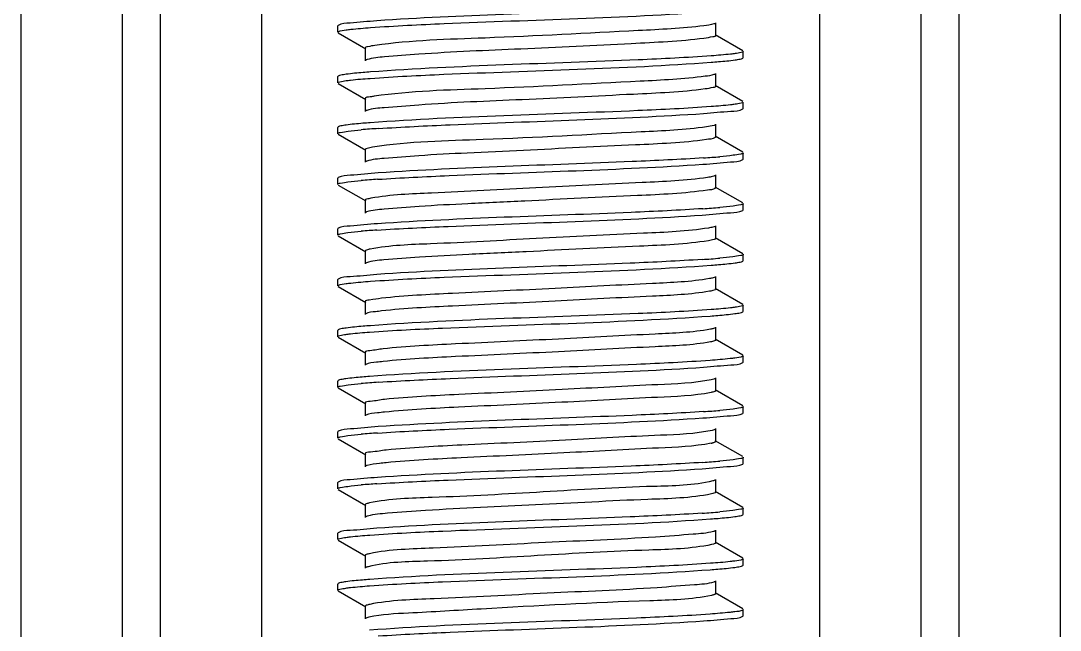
# Model space of a CAD drawing. Extents: x 27938 to 1507990, y 110129 to 923079.
# Drawn here: x 640617.7 to 641105.9, y 379461.9 to 379747.9 of the extents above; entities that cross this region are included whole.
import ezdxf

# ---------------------------------------------------------------- set-up
doc = ezdxf.new("R2010")
doc.units = 0
doc.header["$LTSCALE"] = 1000
doc.header["$MEASUREMENT"] = 0

msp = doc.modelspace()

# ---------------------------------------------------------------- linework, layer by layer
at = {"linetype": 'Continuous'}
for p, q in [((640617.7, 383675.04), (640617.7, 378934.02)), ((640665.32, 383675.04), (640665.32, 378934.02)), ((640683.18, 383675.04), (640683.18, 378934.02)), ((640730.81, 383675.04), (640730.81, 378934.02)), ((640992.75, 383675.04), (640992.75, 378934.02)), ((641040.37, 383675.04), (641040.37, 378934.02)), ((641058.23, 383675.04), (641058.23, 378934.02)), ((641105.86, 383675.04), (641105.86, 378934.02)), ((640944.14, 379741.03), (640944.14, 379746.98)), ((640766.75, 379745.76), (640766.53, 379745.49)), ((640766.53, 379742.52), (640766.53, 379745.49)), ((640766.53, 379742.52), (640766.53, 379745.49)), ((640766.75, 379742.26), (640779.68, 379734.78)), ((640956.8, 379733.85), (640943.88, 379741.33)), ((640779.42, 379735.08), (640779.42, 379729.12)), ((640957.03, 379730.61), (640957.03, 379733.59)), ((640957.03, 379730.61), (640957.03, 379733.59)), ((640956.8, 379730.35), (640957.03, 379730.61)), ((640944.14, 379717.22), (640944.14, 379723.17)), ((640766.75, 379721.94), (640766.53, 379721.68)), ((640766.53, 379718.71), (640766.53, 379721.68)), ((640766.53, 379718.71), (640766.53, 379721.68)), ((640766.75, 379718.44), (640779.68, 379710.96)), ((640956.8, 379710.04), (640943.88, 379717.52)), ((640779.42, 379711.26), (640779.42, 379705.31)), ((640957.03, 379706.8), (640957.03, 379709.78)), ((640957.03, 379706.8), (640957.03, 379709.78)), ((640956.8, 379706.54), (640957.03, 379706.8)), ((640766.75, 379698.13), (640766.53, 379697.87)), ((640766.53, 379694.89), (640766.53, 379697.87)), ((640766.53, 379694.89), (640766.53, 379697.87)), ((640944.14, 379693.4), (640944.14, 379699.36)), ((640766.75, 379694.63), (640779.68, 379687.15)), ((640956.8, 379686.22), (640943.88, 379693.71)), ((640779.42, 379687.45), (640779.42, 379681.5)), ((640956.8, 379682.73), (640957.03, 379682.99)), ((640957.03, 379682.99), (640957.03, 379685.96)), ((640957.03, 379682.99), (640957.03, 379685.96)), ((640766.75, 379674.32), (640766.53, 379674.06)), ((640766.53, 379671.08), (640766.53, 379674.06)), ((640766.53, 379671.08), (640766.53, 379674.06)), ((640944.14, 379669.59), (640944.14, 379675.54)), ((640766.75, 379670.82), (640779.68, 379663.34)), ((640956.8, 379662.41), (640943.88, 379669.89)), ((640779.42, 379663.64), (640779.42, 379657.68)), ((640956.8, 379658.91), (640957.03, 379659.17)), ((640957.03, 379659.17), (640957.03, 379662.15)), ((640957.03, 379659.17), (640957.03, 379662.15)), ((640780.13, 379658.18), (640779.68, 379657.99)), ((640766.75, 379650.5), (640766.53, 379650.24)), ((640766.53, 379647.27), (640766.53, 379650.24)), ((640766.53, 379647.27), (640766.53, 379650.24)), ((640944.14, 379645.78), (640944.14, 379651.73)), ((640766.75, 379647.01), (640779.68, 379639.52)), ((640956.8, 379638.6), (640943.88, 379646.08)), ((640779.42, 379639.83), (640779.42, 379633.87)), ((640780.09, 379634.36), (640779.68, 379634.17)), ((640956.8, 379635.1), (640957.03, 379635.36)), ((640957.03, 379635.36), (640957.03, 379638.34)), ((640957.03, 379635.36), (640957.03, 379638.34)), ((640766.75, 379626.69), (640766.53, 379626.43)), ((640766.53, 379623.45), (640766.53, 379626.43)), ((640766.53, 379623.45), (640766.53, 379626.43)), ((640944.14, 379621.97), (640944.14, 379627.92)), ((640766.75, 379623.19), (640779.68, 379615.71)), ((640956.8, 379614.79), (640943.88, 379622.27)), ((640779.42, 379616.01), (640779.42, 379610.06)), ((640956.8, 379611.29), (640957.03, 379611.55)), ((640957.03, 379611.55), (640957.03, 379614.52)), ((640957.03, 379611.55), (640957.03, 379614.52)), ((640766.75, 379602.88), (640766.53, 379602.62)), ((640766.53, 379599.64), (640766.53, 379602.62)), ((640766.53, 379599.64), (640766.53, 379602.62)), ((640944.14, 379598.15), (640944.14, 379604.11)), ((640766.75, 379599.38), (640779.68, 379591.9)), ((640956.8, 379590.97), (640943.88, 379598.45)), ((640779.42, 379592.2), (640779.42, 379586.25)), ((640957.03, 379587.73), (640957.03, 379590.71)), ((640957.03, 379587.73), (640957.03, 379590.71)), ((640956.8, 379587.47), (640957.03, 379587.73)), ((640766.75, 379579.07), (640766.53, 379578.81)), ((640766.53, 379575.83), (640766.53, 379578.81)), ((640766.53, 379575.83), (640766.53, 379578.81)), ((640766.75, 379575.57), (640779.68, 379568.09)), ((640944.14, 379574.34), (640944.14, 379580.29)), ((640956.8, 379567.16), (640943.88, 379574.64)), ((640779.42, 379568.39), (640779.42, 379562.43)), ((640957.03, 379563.92), (640957.03, 379566.9)), ((640957.03, 379563.92), (640957.03, 379566.9)), ((640956.8, 379563.66), (640957.03, 379563.92)), ((640944.14, 379550.53), (640944.14, 379556.48)), ((640766.75, 379555.25), (640766.53, 379554.99)), ((640766.53, 379552.02), (640766.53, 379554.99)), ((640766.53, 379552.02), (640766.53, 379554.99)), ((640766.75, 379551.75), (640779.68, 379544.27)), ((640956.8, 379543.35), (640943.88, 379550.83)), ((640779.42, 379544.57), (640779.42, 379538.62)), ((640957.03, 379540.11), (640957.03, 379543.09)), ((640957.03, 379540.11), (640957.03, 379543.09)), ((640956.8, 379539.85), (640957.03, 379540.11)), ((640944.14, 379526.71), (640944.14, 379532.67)), ((640766.75, 379531.44), (640766.53, 379531.18)), ((640766.53, 379528.2), (640766.53, 379531.18)), ((640766.53, 379528.2), (640766.53, 379531.18)), ((640766.75, 379527.94), (640779.68, 379520.46)), ((640956.8, 379519.53), (640943.88, 379527.02)), ((640942.67, 379526), (640942.07, 379525.86)), ((640779.42, 379520.76), (640779.42, 379514.81)), ((640957.03, 379516.3), (640957.03, 379519.27)), ((640957.03, 379516.3), (640957.03, 379519.27)), ((640956.8, 379516.04), (640957.03, 379516.3)), ((640766.75, 379507.63), (640766.53, 379507.37)), ((640766.53, 379504.39), (640766.53, 379507.37)), ((640766.53, 379504.39), (640766.53, 379507.37)), ((640944.14, 379502.9), (640944.14, 379508.85)), ((640766.75, 379504.13), (640779.68, 379496.65)), ((640956.8, 379495.72), (640943.88, 379503.2)), ((640942.97, 379502.26), (640942.12, 379502.06)), ((640779.42, 379496.95), (640779.42, 379491)), ((640957.03, 379492.48), (640957.03, 379495.46)), ((640957.03, 379492.48), (640957.03, 379495.46)), ((640956.8, 379492.22), (640957.03, 379492.48)), ((640766.75, 379483.81), (640766.53, 379483.55)), ((640766.53, 379480.58), (640766.53, 379483.55)), ((640766.53, 379480.58), (640766.53, 379483.55)), ((640944.14, 379479.09), (640944.14, 379485.04)), ((640766.75, 379480.32), (640779.68, 379472.83)), ((640956.8, 379471.91), (640943.88, 379479.39)), ((640779.42, 379473.14), (640779.42, 379467.18)), ((640956.8, 379468.41), (640957.03, 379468.67)), ((640957.03, 379468.67), (640957.03, 379471.65)), ((640957.03, 379468.67), (640957.03, 379471.65))]:
    msp.add_line(p, q, dxfattribs=at)
for centre, radius, start, end in [((640813.3, 379270.61), 427.62, 93.719, 94.7992), ((640910.78, 380103.65), 421, 273.7601, 274.8008), ((640812.89, 379252.02), 422.38, 93.7519, 94.8), ((640910.37, 380084.99), 426.18, 273.7273, 274.8001), ((640812.46, 379233.63), 416.95, 93.7864, 94.801), ((640909.98, 380066.06), 431.07, 273.6966, 274.7995), ((640813.32, 379151.38), 427.78, 93.7179, 94.7992), ((640910.79, 379984.41), 420.83, 273.7612, 274.8008), ((640812.9, 379132.78), 422.56, 93.7508, 94.8), ((640938.04, 379569.18), 19.92, 281.4492, 282.4619), ((640910.38, 379965.76), 426.01, 273.7284, 274.8001), ((640812.48, 379114.38), 417.13, 93.7852, 94.8009), ((640909.99, 379946.84), 430.91, 273.6976, 274.7995)]:
    msp.add_arc(centre, radius, start, end, dxfattribs=at)
for points, knots in [([(640781.97, 379744.71), (640793.48, 379745.55), (640846.82, 379748.14), (640900.24, 379749.19), (640941.98, 379752.26)], [0, 0, 0, 0, 0.216168, 1, 1, 1, 1]), ([(640937.76, 379754.95), (640926.48, 379754.2), (640875.53, 379751.77), (640824.52, 379750.56), (640784.92, 379747.89)], [0, 0, 0, 0, 0.221727, 1, 1, 1, 1]), ([(640784.92, 379747.89), (640780.71, 379747.61), (640774.82, 379746.79), (640768.39, 379746.7), (640766.76, 379745.76)], [0, 0, 0, 0, 0.690699, 1, 1, 1, 1]), ([(640943.88, 379746.68), (640943.66, 379746.56), (640941.92, 379745.98), (640940.11, 379745.78), (640938.56, 379745.58)], [0, 0, 0, 0, 0.137062, 1, 1, 1, 1]), ([(640766.53, 379742.52), (640766.53, 379742.64), (640767.94, 379743.53), (640769.23, 379743.44), (640770.49, 379743.61)], [0, 0, 0, 0, 0.088884, 1, 1, 1, 1]), ([(640770.49, 379743.61), (640771.22, 379743.72), (640775.03, 379744.18), (640778.87, 379744.48), (640781.97, 379744.71)], [0, 0, 0, 0, 0.191575, 1, 1, 1, 1]), ([(640938.56, 379745.58), (640928.33, 379744.28), (640893.99, 379742.65), (640842.54, 379739.74), (640801.13, 379738.74), (640784.01, 379736.35)], [0, 0, 0, 0, 0.199783, 0.665188, 1, 1, 1, 1]), ([(640938.56, 379739.63), (640927.25, 379738.19), (640898.52, 379736.91), (640853.89, 379734.6), (640815.14, 379733.12), (640791.16, 379731.1), (640782.95, 379730.51), (640780.3, 379729.68)], [0, 0, 0, 0, 0.215732, 0.542961, 0.846149, 0.947566, 1, 1, 1, 1]), ([(640944.14, 379741.03), (640944.14, 379740.5), (640941.35, 379740.19), (640939.96, 379739.8), (640938.56, 379739.63)], [0, 0, 0, 0, 0.271371, 1, 1, 1, 1]), ([(640784.01, 379736.35), (640782.86, 379736.19), (640781.68, 379735.88), (640779.42, 379735.52), (640779.42, 379735.08)], [0, 0, 0, 0, 0.725335, 1, 1, 1, 1]), ([(640953.19, 379732.51), (640952.48, 379732.41), (640948.75, 379731.95), (640945.01, 379731.65), (640941.98, 379731.43)], [0, 0, 0, 0, 0.191301, 1, 1, 1, 1]), ([(640957.03, 379733.59), (640957.03, 379733.22), (640955.15, 379732.9), (640954.16, 379732.65), (640953.19, 379732.51)], [0, 0, 0, 0, 0.27461, 1, 1, 1, 1]), ([(640780.3, 379729.68), (640780.18, 379729.64), (640779.97, 379729.57), (640779.76, 379729.47), (640779.68, 379729.42)], [0, 0, 0, 0, 0.562806, 1, 1, 1, 1]), ([(640781.81, 379720.88), (640793.3, 379721.72), (640846.68, 379724.32), (640900.13, 379725.37), (640941.92, 379728.45)], [0, 0, 0, 0, 0.215679, 1, 1, 1, 1]), ([(640941.98, 379731.43), (640930.54, 379730.59), (640877.21, 379727.98), (640823.79, 379726.92), (640781.97, 379723.87)], [0, 0, 0, 0, 0.214685, 1, 1, 1, 1]), ([(640941.92, 379728.45), (640943.08, 379728.53), (640946.83, 379728.83), (640950.59, 379729.16), (640953.18, 379729.53)], [0, 0, 0, 0, 0.307511, 1, 1, 1, 1]), ([(640953.18, 379729.53), (640953.97, 379729.64), (640955.18, 379729.85), (640956.42, 379730.13), (640956.8, 379730.35)], [0, 0, 0, 0, 0.642979, 1, 1, 1, 1]), ([(640770.49, 379722.78), (640769.67, 379722.66), (640768.42, 379722.45), (640767.15, 379722.17), (640766.75, 379721.94)], [0, 0, 0, 0, 0.644106, 1, 1, 1, 1]), ([(640781.97, 379723.87), (640780.79, 379723.78), (640776.96, 379723.49), (640773.12, 379723.15), (640770.49, 379722.78)], [0, 0, 0, 0, 0.307212, 1, 1, 1, 1]), ([(640943.88, 379722.87), (640943.68, 379722.76), (640942.14, 379722.22), (640940.52, 379722.03), (640939.14, 379721.84)], [0, 0, 0, 0, 0.140352, 1, 1, 1, 1]), ([(640766.53, 379718.71), (640766.53, 379719.08), (640768.45, 379719.4), (640769.46, 379719.66), (640770.44, 379719.8)], [0, 0, 0, 0, 0.274258, 1, 1, 1, 1]), ([(640770.44, 379719.8), (640771.16, 379719.9), (640774.94, 379720.36), (640778.74, 379720.66), (640781.81, 379720.88)], [0, 0, 0, 0, 0.191496, 1, 1, 1, 1]), ([(640939.14, 379721.84), (640929, 379720.48), (640894.45, 379718.9), (640842.72, 379715.88), (640800.91, 379714.98), (640783.7, 379712.49)], [0, 0, 0, 0, 0.197098, 0.665048, 1, 1, 1, 1]), ([(640944.14, 379717.22), (640944.14, 379716.74), (640941.67, 379716.4), (640940.4, 379716.06), (640939.14, 379715.89)], [0, 0, 0, 0, 0.273189, 1, 1, 1, 1]), ([(640783.7, 379712.49), (640783.07, 379712.4), (640781.87, 379712.06), (640779.42, 379712.13), (640779.42, 379711.26)], [0, 0, 0, 0, 0.421551, 1, 1, 1, 1]), ([(640939.14, 379715.89), (640927.96, 379714.39), (640899.23, 379713.16), (640854.43, 379710.79), (640815.31, 379709.34), (640791.12, 379707.27), (640782.86, 379706.7), (640780.24, 379705.84)], [0, 0, 0, 0, 0.212511, 0.540713, 0.846077, 0.947938, 1, 1, 1, 1]), ([(640941.92, 379707.61), (640930.46, 379706.77), (640877.09, 379704.16), (640823.64, 379703.11), (640781.81, 379700.05)], [0, 0, 0, 0, 0.215024, 1, 1, 1, 1]), ([(640953.18, 379708.69), (640952.46, 379708.59), (640948.72, 379708.13), (640944.96, 379707.84), (640941.92, 379707.61)], [0, 0, 0, 0, 0.191312, 1, 1, 1, 1]), ([(640957.03, 379709.78), (640957.03, 379709.41), (640955.14, 379709.09), (640954.14, 379708.83), (640953.18, 379708.69)], [0, 0, 0, 0, 0.274539, 1, 1, 1, 1]), ([(640780.24, 379705.84), (640780.13, 379705.81), (640779.94, 379705.74), (640779.76, 379705.66), (640779.68, 379705.61)], [0, 0, 0, 0, 0.558561, 1, 1, 1, 1]), ([(640785.57, 379697.33), (640796.81, 379698.08), (640847.75, 379700.52), (640898.75, 379701.73), (640938.38, 379704.39)], [0, 0, 0, 0, 0.220951, 1, 1, 1, 1]), ([(640938.38, 379704.39), (640942.65, 379704.67), (640948.62, 379705.5), (640955.14, 379705.59), (640956.8, 379706.54)], [0, 0, 0, 0, 0.690937, 1, 1, 1, 1]), ([(640770.44, 379698.96), (640769.64, 379698.85), (640768.4, 379698.63), (640767.14, 379698.35), (640766.75, 379698.13)], [0, 0, 0, 0, 0.643624, 1, 1, 1, 1]), ([(640781.81, 379700.05), (640780.64, 379699.96), (640776.85, 379699.66), (640773.05, 379699.33), (640770.44, 379698.96)], [0, 0, 0, 0, 0.307309, 1, 1, 1, 1]), ([(640939.7, 379698.11), (640929.55, 379696.67), (640894.51, 379695.15), (640842.37, 379691.92), (640800.08, 379691.29), (640782.95, 379688.56)], [0, 0, 0, 0, 0.195714, 0.66858, 1, 1, 1, 1]), ([(640943.88, 379699.06), (640943.7, 379698.95), (640942.34, 379698.46), (640940.91, 379698.28), (640939.7, 379698.11)], [0, 0, 0, 0, 0.143993, 1, 1, 1, 1]), ([(640766.53, 379694.89), (640766.53, 379695.35), (640768.96, 379695.62), (640770.18, 379695.96), (640771.4, 379696.11)], [0, 0, 0, 0, 0.27062, 1, 1, 1, 1]), ([(640944.14, 379693.4), (640944.14, 379693.26), (640942.57, 379692.26), (640941.1, 379692.35), (640939.7, 379692.15)], [0, 0, 0, 0, 0.089964, 1, 1, 1, 1]), ([(640782.95, 379688.56), (640782.06, 379688.42), (640781.11, 379688.19), (640779.42, 379687.8), (640779.42, 379687.45)], [0, 0, 0, 0, 0.720116, 1, 1, 1, 1]), ([(640939.7, 379692.15), (640928.66, 379690.59), (640899.94, 379689.39), (640862.49, 379687.48), (640828.61, 379685.88), (640806.74, 379684.82), (640791.11, 379683.43), (640782.79, 379682.9), (640780.18, 379682.01)], [0, 0, 0, 0, 0.209152, 0.538245, 0.703966, 0.845837, 0.948213, 1, 1, 1, 1]), ([(640938.38, 379683.55), (640927.21, 379682.8), (640876.27, 379680.36), (640825.27, 379679.13), (640785.57, 379676.49)], [0, 0, 0, 0, 0.219663, 1, 1, 1, 1]), ([(640957.03, 379685.96), (640957.03, 379685.51), (640954.65, 379685.24), (640953.45, 379684.91), (640952.25, 379684.76)], [0, 0, 0, 0, 0.270908, 1, 1, 1, 1]), ([(640780.18, 379682.01), (640780.08, 379681.98), (640779.91, 379681.92), (640779.75, 379681.84), (640779.68, 379681.8)], [0, 0, 0, 0, 0.554726, 1, 1, 1, 1]), ([(640785.25, 379673.5), (640796.44, 379674.24), (640847.38, 379676.69), (640898.38, 379677.92), (640938.07, 379680.55)], [0, 0, 0, 0, 0.219921, 1, 1, 1, 1]), ([(640938.07, 379680.55), (640942.41, 379680.84), (640948.49, 379681.68), (640955.12, 379681.76), (640956.8, 379682.73)], [0, 0, 0, 0, 0.691235, 1, 1, 1, 1]), ([(640785.57, 379676.49), (640781.21, 379676.21), (640775.11, 379675.36), (640768.45, 379675.29), (640766.76, 379674.32)], [0, 0, 0, 0, 0.691322, 1, 1, 1, 1]), ([(640940.22, 379674.37), (640930.05, 379672.84), (640903.09, 379671.69), (640859.9, 379669.55), (640817.5, 379667.22), (640791.52, 379666.31), (640782.14, 379664.61)], [0, 0, 0, 0, 0.194809, 0.509786, 0.819314, 1, 1, 1, 1]), ([(640943.88, 379675.24), (640943.48, 379675.02), (640942.24, 379674.71), (640941.01, 379674.49), (640940.22, 379674.37)], [0, 0, 0, 0, 0.362559, 1, 1, 1, 1]), ([(640766.53, 379671.08), (640766.53, 379671.53), (640768.93, 379671.8), (640770.13, 379672.14), (640771.33, 379672.29)], [0, 0, 0, 0, 0.270822, 1, 1, 1, 1]), ([(640940.22, 379668.42), (640929.34, 379666.78), (640900.64, 379665.65), (640863.14, 379663.7), (640828.97, 379662.08), (640806.87, 379661.03), (640791.12, 379659.61), (640782.73, 379659.1), (640780.13, 379658.18)], [0, 0, 0, 0, 0.205664, 0.535582, 0.702489, 0.845448, 0.948405, 1, 1, 1, 1]), ([(640944.14, 379669.59), (640944.14, 379669.46), (640942.8, 379668.52), (640941.46, 379668.6), (640940.22, 379668.42)], [0, 0, 0, 0, 0.092494, 1, 1, 1, 1]), ([(640782.14, 379664.61), (640781.45, 379664.49), (640780.68, 379664.31), (640779.42, 379663.92), (640779.42, 379663.64)], [0, 0, 0, 0, 0.713836, 1, 1, 1, 1]), ([(640938.07, 379659.72), (640926.84, 379658.97), (640875.9, 379656.53), (640824.9, 379655.31), (640785.25, 379652.66)], [0, 0, 0, 0, 0.220688, 1, 1, 1, 1]), ([(640937.77, 379656.72), (640942.18, 379657.01), (640948.35, 379657.87), (640955.09, 379657.93), (640956.8, 379658.91)], [0, 0, 0, 0, 0.691515, 1, 1, 1, 1]), ([(640957.03, 379662.15), (640957.03, 379661.7), (640954.61, 379661.42), (640953.4, 379661.09), (640952.19, 379660.94)], [0, 0, 0, 0, 0.270705, 1, 1, 1, 1]), ([(640784.93, 379649.66), (640796.07, 379650.41), (640847.01, 379652.86), (640898.02, 379654.1), (640937.77, 379656.72)], [0, 0, 0, 0, 0.218885, 1, 1, 1, 1]), ([(640785.25, 379652.66), (640780.97, 379652.37), (640774.97, 379651.54), (640768.42, 379651.46), (640766.76, 379650.5)], [0, 0, 0, 0, 0.691024, 1, 1, 1, 1]), ([(640940.71, 379650.63), (640930.63, 379649.01), (640903.54, 379647.94), (640860.03, 379645.75), (640817.29, 379643.34), (640791.12, 379642.54), (640781.8, 379640.74)], [0, 0, 0, 0, 0.192287, 0.509303, 0.821123, 1, 1, 1, 1]), ([(640943.88, 379651.43), (640943.53, 379651.23), (640942.45, 379650.95), (640941.39, 379650.74), (640940.71, 379650.63)], [0, 0, 0, 0, 0.368275, 1, 1, 1, 1]), ([(640766.53, 379647.27), (640766.53, 379647.71), (640768.89, 379647.99), (640770.07, 379648.31), (640771.26, 379648.47)], [0, 0, 0, 0, 0.271063, 1, 1, 1, 1]), ([(640940.71, 379644.68), (640930, 379642.96), (640901.34, 379641.92), (640863.81, 379639.91), (640829.36, 379638.29), (640807.02, 379637.23), (640791.14, 379635.78), (640782.68, 379635.29), (640780.09, 379634.36)], [0, 0, 0, 0, 0.202057, 0.532738, 0.700843, 0.844928, 0.948524, 1, 1, 1, 1]), ([(640944.14, 379645.78), (640944.14, 379645.44), (640942.5, 379645.04), (640941.57, 379644.82), (640940.71, 379644.68)], [0, 0, 0, 0, 0.280678, 1, 1, 1, 1]), ([(640781.8, 379640.74), (640781.2, 379640.62), (640780.51, 379640.47), (640779.42, 379640.08), (640779.42, 379639.83)], [0, 0, 0, 0, 0.710342, 1, 1, 1, 1]), ([(640937.77, 379635.88), (640926.49, 379635.14), (640875.54, 379632.7), (640824.53, 379631.49), (640784.93, 379628.83)], [0, 0, 0, 0, 0.221694, 1, 1, 1, 1]), ([(640941.98, 379633.2), (640943.13, 379633.29), (640946.87, 379633.58), (640950.62, 379633.92), (640953.19, 379634.28)], [0, 0, 0, 0, 0.307529, 1, 1, 1, 1]), ([(640957.03, 379638.34), (640957.03, 379637.88), (640954.58, 379637.61), (640953.36, 379637.27), (640952.14, 379637.12)], [0, 0, 0, 0, 0.270538, 1, 1, 1, 1]), ([(640953.19, 379634.28), (640953.98, 379634.39), (640955.19, 379634.6), (640956.42, 379634.88), (640956.8, 379635.1)], [0, 0, 0, 0, 0.642817, 1, 1, 1, 1]), ([(640781.97, 379625.64), (640793.49, 379626.48), (640846.82, 379629.08), (640900.24, 379630.12), (640941.98, 379633.2)], [0, 0, 0, 0, 0.216188, 1, 1, 1, 1]), ([(640766.53, 379623.45), (640766.53, 379623.58), (640767.94, 379624.47), (640769.23, 379624.38), (640770.49, 379624.55)], [0, 0, 0, 0, 0.088875, 1, 1, 1, 1]), ([(640784.93, 379628.83), (640780.72, 379628.54), (640774.82, 379627.73), (640768.39, 379627.63), (640766.76, 379626.69)], [0, 0, 0, 0, 0.69071, 1, 1, 1, 1]), ([(640770.49, 379624.55), (640771.22, 379624.65), (640775.04, 379625.12), (640778.87, 379625.42), (640781.97, 379625.64)], [0, 0, 0, 0, 0.191576, 1, 1, 1, 1]), ([(640941.16, 379626.9), (640932.32, 379625.37), (640908.02, 379624.38), (640867.83, 379622.16), (640825.4, 379620.25), (640798.2, 379618.87), (640787.13, 379617.67)], [0, 0, 0, 0, 0.174435, 0.471025, 0.783552, 1, 1, 1, 1]), ([(640943.88, 379627.62), (640943.57, 379627.44), (640942.66, 379627.18), (640941.74, 379627), (640941.16, 379626.9)], [0, 0, 0, 0, 0.374646, 1, 1, 1, 1]), ([(640941.16, 379620.94), (640932.32, 379619.42), (640908.02, 379618.43), (640867.83, 379616.21), (640825.4, 379614.3), (640798.2, 379612.92), (640787.13, 379611.71)], [0, 0, 0, 0, 0.174435, 0.471025, 0.783552, 1, 1, 1, 1]), ([(640944.14, 379621.97), (640944.14, 379621.66), (640942.74, 379621.27), (640941.91, 379621.07), (640941.16, 379620.94)], [0, 0, 0, 0, 0.284151, 1, 1, 1, 1]), ([(640787.13, 379617.67), (640785.2, 379617.46), (640783.36, 379616.89), (640779.41, 379616.72), (640779.42, 379616.01)], [0, 0, 0, 0, 0.732932, 1, 1, 1, 1]), ([(640787.13, 379611.71), (640786.2, 379611.61), (640783.73, 379611.24), (640781.05, 379611.16), (640779.68, 379610.36)], [0, 0, 0, 0, 0.372044, 1, 1, 1, 1]), ([(640941.98, 379612.36), (640930.55, 379611.52), (640877.21, 379608.92), (640823.8, 379607.85), (640781.97, 379604.81)], [0, 0, 0, 0, 0.214671, 1, 1, 1, 1]), ([(640941.44, 379609.35), (640942.63, 379609.43), (640946.5, 379609.73), (640950.38, 379610.08), (640953.04, 379610.45)], [0, 0, 0, 0, 0.30728, 1, 1, 1, 1]), ([(640953.19, 379613.44), (640952.48, 379613.34), (640948.75, 379612.89), (640945.01, 379612.59), (640941.98, 379612.36)], [0, 0, 0, 0, 0.191301, 1, 1, 1, 1]), ([(640953.04, 379610.45), (640953.86, 379610.56), (640955.12, 379610.78), (640956.41, 379611.06), (640956.8, 379611.29)], [0, 0, 0, 0, 0.644379, 1, 1, 1, 1]), ([(640957.03, 379614.52), (640957.03, 379614.16), (640955.15, 379613.84), (640954.16, 379613.58), (640953.19, 379613.44)], [0, 0, 0, 0, 0.274613, 1, 1, 1, 1]), ([(640781.53, 379601.8), (640792.94, 379602.64), (640846.25, 379605.24), (640899.62, 379606.31), (640941.44, 379609.35)], [0, 0, 0, 0, 0.214378, 1, 1, 1, 1]), ([(640766.53, 379599.64), (640766.53, 379600.01), (640768.4, 379600.33), (640769.39, 379600.58), (640770.35, 379600.72)], [0, 0, 0, 0, 0.27468, 1, 1, 1, 1]), ([(640770.49, 379603.71), (640769.67, 379603.6), (640768.43, 379603.39), (640767.15, 379603.11), (640766.75, 379602.88)], [0, 0, 0, 0, 0.644124, 1, 1, 1, 1]), ([(640770.35, 379600.72), (640771.06, 379600.82), (640774.78, 379601.28), (640778.51, 379601.57), (640781.53, 379601.8)], [0, 0, 0, 0, 0.191268, 1, 1, 1, 1]), ([(640781.97, 379604.81), (640780.8, 379604.72), (640776.96, 379604.42), (640773.13, 379604.08), (640770.49, 379603.71)], [0, 0, 0, 0, 0.30721, 1, 1, 1, 1]), ([(640941.59, 379603.16), (640933.04, 379601.57), (640909.13, 379600.67), (640869.28, 379598.39), (640826.66, 379596.51), (640799.16, 379595.11), (640787.85, 379593.93)], [0, 0, 0, 0, 0.169335, 0.463986, 0.778446, 1, 1, 1, 1]), ([(640943.88, 379603.8), (640943.61, 379603.65), (640942.84, 379603.42), (640942.07, 379603.25), (640941.59, 379603.16)], [0, 0, 0, 0, 0.381761, 1, 1, 1, 1]), ([(640941.59, 379597.21), (640933.04, 379595.61), (640909.13, 379594.72), (640869.28, 379592.44), (640826.66, 379590.56), (640799.16, 379589.16), (640787.85, 379587.98)], [0, 0, 0, 0, 0.169335, 0.463986, 0.778446, 1, 1, 1, 1]), ([(640944.14, 379598.15), (640944.14, 379597.89), (640942.96, 379597.5), (640942.23, 379597.33), (640941.59, 379597.21)], [0, 0, 0, 0, 0.288381, 1, 1, 1, 1]), ([(640787.85, 379593.93), (640785.74, 379593.71), (640783.74, 379593.08), (640779.41, 379592.97), (640779.42, 379592.2)], [0, 0, 0, 0, 0.73383, 1, 1, 1, 1]), ([(640957.03, 379590.71), (640957.03, 379590.59), (640955.61, 379589.7), (640954.31, 379589.79), (640953.04, 379589.61)], [0, 0, 0, 0, 0.088741, 1, 1, 1, 1]), ([(640787.85, 379587.98), (640786.82, 379587.87), (640784.11, 379587.47), (640781.17, 379587.42), (640779.68, 379586.55)], [0, 0, 0, 0, 0.374075, 1, 1, 1, 1]), ([(640941.44, 379588.51), (640929.91, 379587.68), (640876.6, 379585.08), (640823.22, 379584.04), (640781.53, 379580.96)], [0, 0, 0, 0, 0.216629, 1, 1, 1, 1]), ([(640785.58, 379578.27), (640796.82, 379579.01), (640847.76, 379581.45), (640898.76, 379582.67), (640938.39, 379585.32)], [0, 0, 0, 0, 0.220985, 1, 1, 1, 1]), ([(640938.39, 379585.32), (640942.66, 379585.61), (640948.63, 379586.44), (640955.14, 379586.52), (640956.8, 379587.47)], [0, 0, 0, 0, 0.690927, 1, 1, 1, 1]), ([(640953.04, 379589.61), (640952.31, 379589.51), (640948.45, 379589.04), (640944.57, 379588.74), (640941.44, 379588.51)], [0, 0, 0, 0, 0.191487, 1, 1, 1, 1]), ([(640781.53, 379580.96), (640780.39, 379580.88), (640776.65, 379580.58), (640772.92, 379580.25), (640770.35, 379579.88)], [0, 0, 0, 0, 0.307565, 1, 1, 1, 1]), ([(640766.53, 379575.83), (640766.53, 379576.29), (640768.96, 379576.56), (640770.18, 379576.89), (640771.4, 379577.05)], [0, 0, 0, 0, 0.270614, 1, 1, 1, 1]), ([(640770.35, 379579.88), (640769.57, 379579.77), (640768.36, 379579.56), (640767.14, 379579.29), (640766.75, 379579.07)], [0, 0, 0, 0, 0.642692, 1, 1, 1, 1]), ([(640941.98, 379579.42), (640933.74, 379577.76), (640910.21, 379576.98), (640870.74, 379574.62), (640827.94, 379572.77), (640800.14, 379571.35), (640788.59, 379570.19)], [0, 0, 0, 0, 0.164215, 0.456918, 0.773319, 1, 1, 1, 1]), ([(640943.88, 379579.99), (640943.65, 379579.86), (640943.02, 379579.65), (640942.38, 379579.5), (640941.98, 379579.42)], [0, 0, 0, 0, 0.389817, 1, 1, 1, 1]), ([(640941.9, 379573.45), (640933.62, 379571.81), (640910.06, 379571), (640870.59, 379568.66), (640827.86, 379566.82), (640800.12, 379565.4), (640788.59, 379564.24)], [0, 0, 0, 0, 0.165027, 0.457743, 0.773694, 1, 1, 1, 1]), ([(640944.14, 379574.34), (640944.14, 379574.1), (640943.13, 379573.72), (640942.47, 379573.57), (640941.9, 379573.45)], [0, 0, 0, 0, 0.292222, 1, 1, 1, 1]), ([(640788.59, 379570.19), (640786.3, 379569.96), (640784.15, 379569.27), (640779.42, 379569.22), (640779.42, 379568.39)], [0, 0, 0, 0, 0.734573, 1, 1, 1, 1]), ([(640957.03, 379566.9), (640957.03, 379566.45), (640954.65, 379566.17), (640953.45, 379565.85), (640952.25, 379565.69)], [0, 0, 0, 0, 0.270915, 1, 1, 1, 1]), ([(640788.59, 379564.24), (640787.46, 379564.13), (640784.52, 379563.7), (640781.3, 379563.68), (640779.68, 379562.74)], [0, 0, 0, 0, 0.375922, 1, 1, 1, 1]), ([(640785.26, 379554.43), (640796.45, 379555.18), (640847.39, 379557.63), (640898.39, 379558.85), (640938.08, 379561.49)], [0, 0, 0, 0, 0.219955, 1, 1, 1, 1]), ([(640938.39, 379564.49), (640927.22, 379563.74), (640876.28, 379561.29), (640825.28, 379560.06), (640785.58, 379557.43)], [0, 0, 0, 0, 0.219629, 1, 1, 1, 1]), ([(640938.08, 379561.49), (640942.42, 379561.78), (640948.49, 379562.62), (640955.12, 379562.69), (640956.8, 379563.66)], [0, 0, 0, 0, 0.691226, 1, 1, 1, 1]), ([(640785.58, 379557.43), (640781.22, 379557.14), (640775.11, 379556.3), (640768.45, 379556.22), (640766.76, 379555.25)], [0, 0, 0, 0, 0.691332, 1, 1, 1, 1]), ([(640943.88, 379556.18), (640943.69, 379556.07), (640943.18, 379555.89), (640942.66, 379555.76), (640942.34, 379555.69)], [0, 0, 0, 0, 0.398908, 1, 1, 1, 1]), ([(640766.53, 379552.02), (640766.53, 379552.47), (640768.93, 379552.74), (640770.13, 379553.07), (640771.34, 379553.23)], [0, 0, 0, 0, 0.270815, 1, 1, 1, 1]), ([(640942.34, 379555.69), (640934.41, 379553.93), (640911.26, 379553.29), (640872.19, 379550.84), (640829.24, 379549.04), (640801.15, 379547.6), (640789.36, 379546.46)], [0, 0, 0, 0, 0.159071, 0.449817, 0.768166, 1, 1, 1, 1]), ([(640789.36, 379546.46), (640786.88, 379546.22), (640784.56, 379545.45), (640779.42, 379545.47), (640779.42, 379544.57)], [0, 0, 0, 0, 0.735179, 1, 1, 1, 1]), ([(640942, 379549.66), (640933.86, 379548.01), (640910.61, 379547.23), (640871.51, 379544.88), (640828.86, 379543.06), (640801.04, 379541.63), (640789.36, 379540.5)], [0, 0, 0, 0, 0.162868, 0.453695, 0.769951, 1, 1, 1, 1]), ([(640944.14, 379550.53), (640944.14, 379550.33), (640943.35, 379549.96), (640942.8, 379549.83), (640942.34, 379549.73)], [0, 0, 0, 0, 0.299631, 1, 1, 1, 1]), ([(640957.03, 379543.09), (640957.03, 379542.63), (640954.61, 379542.36), (640953.4, 379542.03), (640952.19, 379541.87)], [0, 0, 0, 0, 0.270711, 1, 1, 1, 1]), ([(640780.32, 379539.18), (640780.2, 379539.15), (640779.98, 379539.07), (640779.77, 379538.97), (640779.68, 379538.92)], [0, 0, 0, 0, 0.564999, 1, 1, 1, 1]), ([(640789.36, 379540.5), (640788.32, 379540.4), (640785.3, 379540.06), (640782.23, 379539.78), (640780.32, 379539.18)], [0, 0, 0, 0, 0.344737, 1, 1, 1, 1]), ([(640784.94, 379530.6), (640796.08, 379531.35), (640847.03, 379533.8), (640898.03, 379535.03), (640937.78, 379537.66)], [0, 0, 0, 0, 0.218919, 1, 1, 1, 1]), ([(640938.08, 379540.65), (640926.85, 379539.91), (640875.92, 379537.47), (640824.92, 379536.25), (640785.26, 379533.6)], [0, 0, 0, 0, 0.220655, 1, 1, 1, 1]), ([(640937.78, 379537.66), (640942.19, 379537.95), (640948.36, 379538.8), (640955.09, 379538.87), (640956.8, 379539.85)], [0, 0, 0, 0, 0.691506, 1, 1, 1, 1]), ([(640785.26, 379533.6), (640780.97, 379533.31), (640774.97, 379532.48), (640768.42, 379532.4), (640766.76, 379531.44)], [0, 0, 0, 0, 0.691034, 1, 1, 1, 1]), ([(640942.67, 379531.95), (640933.6, 379529.73), (640906.73, 379529.45), (640862.93, 379526.7), (640818.53, 379524.25), (640791.07, 379523.62), (640781.43, 379521.6)], [0, 0, 0, 0, 0.173415, 0.493457, 0.817191, 1, 1, 1, 1]), ([(640943.88, 379532.37), (640943.73, 379532.28), (640943.33, 379532.12), (640942.92, 379532.01), (640942.67, 379531.95)], [0, 0, 0, 0, 0.409248, 1, 1, 1, 1]), ([(640766.53, 379528.2), (640766.53, 379528.65), (640768.89, 379528.93), (640770.07, 379529.25), (640771.26, 379529.4)], [0, 0, 0, 0, 0.271054, 1, 1, 1, 1]), ([(640942.07, 379525.86), (640932.29, 379523.84), (640904.52, 379523.24), (640859.88, 379520.44), (640819.01, 379518.99), (640792.8, 379516.95), (640783.64, 379516.28), (640780.59, 379515.45)], [0, 0, 0, 0, 0.185116, 0.511346, 0.831141, 0.941355, 1, 1, 1, 1]), ([(640944.14, 379526.71), (640944.14, 379526.54), (640943.52, 379526.2), (640943.04, 379526.09), (640942.67, 379526)], [0, 0, 0, 0, 0.307326, 1, 1, 1, 1]), ([(640781.43, 379521.6), (640780.92, 379521.49), (640780.32, 379521.36), (640779.42, 379520.98), (640779.42, 379520.76)], [0, 0, 0, 0, 0.705072, 1, 1, 1, 1]), ([(640957.03, 379519.27), (640957.03, 379518.81), (640954.59, 379518.55), (640953.37, 379518.21), (640952.14, 379518.05)], [0, 0, 0, 0, 0.270543, 1, 1, 1, 1]), ([(640780.59, 379515.45), (640780.41, 379515.4), (640780.1, 379515.3), (640779.8, 379515.18), (640779.68, 379515.11)], [0, 0, 0, 0, 0.578625, 1, 1, 1, 1]), ([(640781.6, 379506.55), (640793.04, 379507.39), (640846.39, 379510), (640899.82, 379511.06), (640941.65, 379514.11)], [0, 0, 0, 0, 0.214801, 1, 1, 1, 1]), ([(640937.78, 379516.82), (640926.5, 379516.08), (640875.55, 379513.64), (640824.55, 379512.43), (640784.94, 379509.76)], [0, 0, 0, 0, 0.221661, 1, 1, 1, 1]), ([(640941.65, 379514.11), (640942.82, 379514.2), (640946.64, 379514.5), (640950.46, 379514.83), (640953.09, 379515.2)], [0, 0, 0, 0, 0.307294, 1, 1, 1, 1]), ([(640953.09, 379515.2), (640953.9, 379515.32), (640955.14, 379515.53), (640956.41, 379515.81), (640956.8, 379516.04)], [0, 0, 0, 0, 0.643862, 1, 1, 1, 1]), ([(640784.94, 379509.76), (640780.73, 379509.48), (640774.83, 379508.66), (640768.39, 379508.57), (640766.76, 379507.63)], [0, 0, 0, 0, 0.69072, 1, 1, 1, 1]), ([(640942.97, 379508.21), (640939.91, 379507.38), (640930.74, 379506.72), (640904.53, 379504.67), (640863.66, 379503.23), (640819.03, 379500.42), (640791.26, 379499.82), (640781.48, 379497.8)], [0, 0, 0, 0, 0.058704, 0.168955, 0.488756, 0.814934, 1, 1, 1, 1]), ([(640943.88, 379508.55), (640943.76, 379508.48), (640943.46, 379508.36), (640943.15, 379508.26), (640942.97, 379508.21)], [0, 0, 0, 0, 0.421015, 1, 1, 1, 1]), ([(640766.53, 379504.39), (640766.53, 379504.76), (640768.41, 379505.08), (640769.4, 379505.33), (640770.37, 379505.47)], [0, 0, 0, 0, 0.274595, 1, 1, 1, 1]), ([(640770.37, 379505.47), (640771.08, 379505.57), (640774.81, 379506.03), (640778.57, 379506.33), (640781.6, 379506.55)], [0, 0, 0, 0, 0.191284, 1, 1, 1, 1]), ([(640944.14, 379502.9), (640944.14, 379502.76), (640943.66, 379502.45), (640943.27, 379502.34), (640942.97, 379502.26)], [0, 0, 0, 0, 0.31689, 1, 1, 1, 1]), ([(640781.48, 379497.8), (640780.96, 379497.69), (640780.34, 379497.55), (640779.42, 379497.17), (640779.42, 379496.95)], [0, 0, 0, 0, 0.705674, 1, 1, 1, 1]), ([(640942.12, 379502.06), (640932.48, 379500.05), (640905.01, 379499.41), (640860.61, 379496.97), (640816.81, 379494.21), (640789.95, 379493.93), (640780.88, 379491.71)], [0, 0, 0, 0, 0.182853, 0.506638, 0.826678, 1, 1, 1, 1]), ([(640941.65, 379493.28), (640930.14, 379492.44), (640876.79, 379489.84), (640823.36, 379488.79), (640781.6, 379485.72)], [0, 0, 0, 0, 0.215992, 1, 1, 1, 1]), ([(640953.09, 379494.37), (640952.37, 379494.27), (640948.56, 379493.8), (640944.74, 379493.5), (640941.65, 379493.28)], [0, 0, 0, 0, 0.191497, 1, 1, 1, 1]), ([(640957.03, 379495.46), (640957.03, 379495.34), (640955.63, 379494.45), (640954.34, 379494.54), (640953.09, 379494.37)], [0, 0, 0, 0, 0.08899, 1, 1, 1, 1]), ([(640780.88, 379491.71), (640780.64, 379491.65), (640780.23, 379491.54), (640779.83, 379491.38), (640779.68, 379491.3)], [0, 0, 0, 0, 0.590483, 1, 1, 1, 1]), ([(640781.54, 379482.73), (640792.95, 379483.58), (640846.25, 379486.18), (640899.63, 379487.25), (640941.44, 379490.28)], [0, 0, 0, 0, 0.214392, 1, 1, 1, 1]), ([(640941.44, 379490.28), (640942.63, 379490.37), (640946.51, 379490.67), (640950.38, 379491.01), (640953.04, 379491.38)], [0, 0, 0, 0, 0.307279, 1, 1, 1, 1]), ([(640953.04, 379491.38), (640953.87, 379491.5), (640955.12, 379491.71), (640956.41, 379491.99), (640956.8, 379492.22)], [0, 0, 0, 0, 0.644365, 1, 1, 1, 1]), ([(640770.37, 379484.63), (640769.58, 379484.52), (640768.37, 379484.31), (640767.14, 379484.04), (640766.75, 379483.81)], [0, 0, 0, 0, 0.642876, 1, 1, 1, 1]), ([(640781.6, 379485.72), (640780.45, 379485.63), (640776.7, 379485.34), (640772.95, 379485), (640770.37, 379484.63)], [0, 0, 0, 0, 0.307549, 1, 1, 1, 1]), ([(640943.19, 379484.46), (640940.28, 379483.58), (640931.29, 379482.98), (640905.31, 379480.85), (640864.38, 379479.46), (640819.5, 379476.64), (640791.47, 379476.01), (640781.56, 379474)], [0, 0, 0, 0, 0.056298, 0.164993, 0.484397, 0.812655, 1, 1, 1, 1]), ([(640943.88, 379484.74), (640943.79, 379484.69), (640943.56, 379484.58), (640943.32, 379484.51), (640943.19, 379484.46)], [0, 0, 0, 0, 0.432297, 1, 1, 1, 1]), ([(640766.53, 379480.58), (640766.53, 379480.94), (640768.4, 379481.26), (640769.39, 379481.52), (640770.35, 379481.65)], [0, 0, 0, 0, 0.274677, 1, 1, 1, 1]), ([(640770.35, 379481.65), (640771.06, 379481.76), (640774.78, 379482.21), (640778.52, 379482.51), (640781.54, 379482.73)], [0, 0, 0, 0, 0.191268, 1, 1, 1, 1]), ([(640942.15, 379478.25), (640932.63, 379476.25), (640896.27, 379475.34), (640848.88, 379472.75), (640804.99, 379470.1), (640787.27, 379469.32), (640781.21, 379467.97)], [0, 0, 0, 0, 0.180921, 0.672092, 0.884578, 1, 1, 1, 1]), ([(640943.23, 379478.52), (640943.07, 379478.47), (640942.71, 379478.38), (640942.35, 379478.3), (640942.15, 379478.25)], [0, 0, 0, 0, 0.454993, 1, 1, 1, 1]), ([(640944.14, 379479.09), (640944.14, 379478.97), (640943.79, 379478.69), (640943.46, 379478.6), (640943.23, 379478.52)], [0, 0, 0, 0, 0.32895, 1, 1, 1, 1]), ([(640781.56, 379474), (640781.02, 379473.89), (640780.38, 379473.75), (640779.42, 379473.37), (640779.42, 379473.14)], [0, 0, 0, 0, 0.706595, 1, 1, 1, 1]), ([(640941.44, 379469.45), (640929.91, 379468.61), (640876.61, 379466.02), (640823.23, 379464.98), (640781.54, 379461.9)], [0, 0, 0, 0, 0.216609, 1, 1, 1, 1]), ([(640938.4, 379466.26), (640942.67, 379466.55), (640948.63, 379467.37), (640955.15, 379467.46), (640956.8, 379468.41)], [0, 0, 0, 0, 0.690917, 1, 1, 1, 1]), ([(640953.04, 379470.55), (640952.31, 379470.44), (640948.45, 379469.98), (640944.58, 379469.68), (640941.44, 379469.45)], [0, 0, 0, 0, 0.191489, 1, 1, 1, 1]), ([(640957.03, 379471.65), (640957.03, 379471.52), (640955.61, 379470.63), (640954.31, 379470.72), (640953.04, 379470.55)], [0, 0, 0, 0, 0.088748, 1, 1, 1, 1]), ([(640781.21, 379467.97), (640780.89, 379467.9), (640780.37, 379467.77), (640779.86, 379467.59), (640779.68, 379467.48)], [0, 0, 0, 0, 0.600854, 1, 1, 1, 1]), ([(640785.59, 379459.2), (640796.83, 379459.95), (640847.77, 379462.39), (640898.77, 379463.61), (640938.4, 379466.26)], [0, 0, 0, 0, 0.221018, 1, 1, 1, 1])]:
    msp.add_open_spline(points, degree=3, knots=knots, dxfattribs=at)
for points in [[(640771.4, 379696.11), (640773.43, 379696.37), (640775.48, 379696.56), (640777.53, 379696.73)], [(640952.25, 379684.76), (640950.18, 379684.49), (640948.09, 379684.3), (640946.01, 379684.12)], [(640771.33, 379672.29), (640773.4, 379672.55), (640775.47, 379672.74), (640777.55, 379672.92)], [(640952.19, 379660.94), (640950.14, 379660.68), (640948.09, 379660.49), (640946.03, 379660.31)], [(640771.26, 379648.47), (640773.36, 379648.73), (640775.46, 379648.93), (640777.56, 379649.11)], [(640952.14, 379637.12), (640950.11, 379636.86), (640948.08, 379636.67), (640946.05, 379636.5)], [(640771.4, 379577.05), (640773.44, 379577.3), (640775.48, 379577.49), (640777.53, 379577.67)], [(640952.25, 379565.69), (640950.18, 379565.43), (640948.09, 379565.24), (640946.01, 379565.06)], [(640771.34, 379553.23), (640773.4, 379553.49), (640775.47, 379553.68), (640777.55, 379553.86)], [(640952.19, 379541.87), (640950.14, 379541.61), (640948.09, 379541.42), (640946.03, 379541.25)], [(640771.26, 379529.4), (640773.36, 379529.67), (640775.46, 379529.87), (640777.56, 379530.05)], [(640952.14, 379518.05), (640950.11, 379517.8), (640948.08, 379517.61), (640946.05, 379517.44)]]:
    msp.add_open_spline(points, degree=3, dxfattribs=at)

doc.saveas('drawing.dxf')
